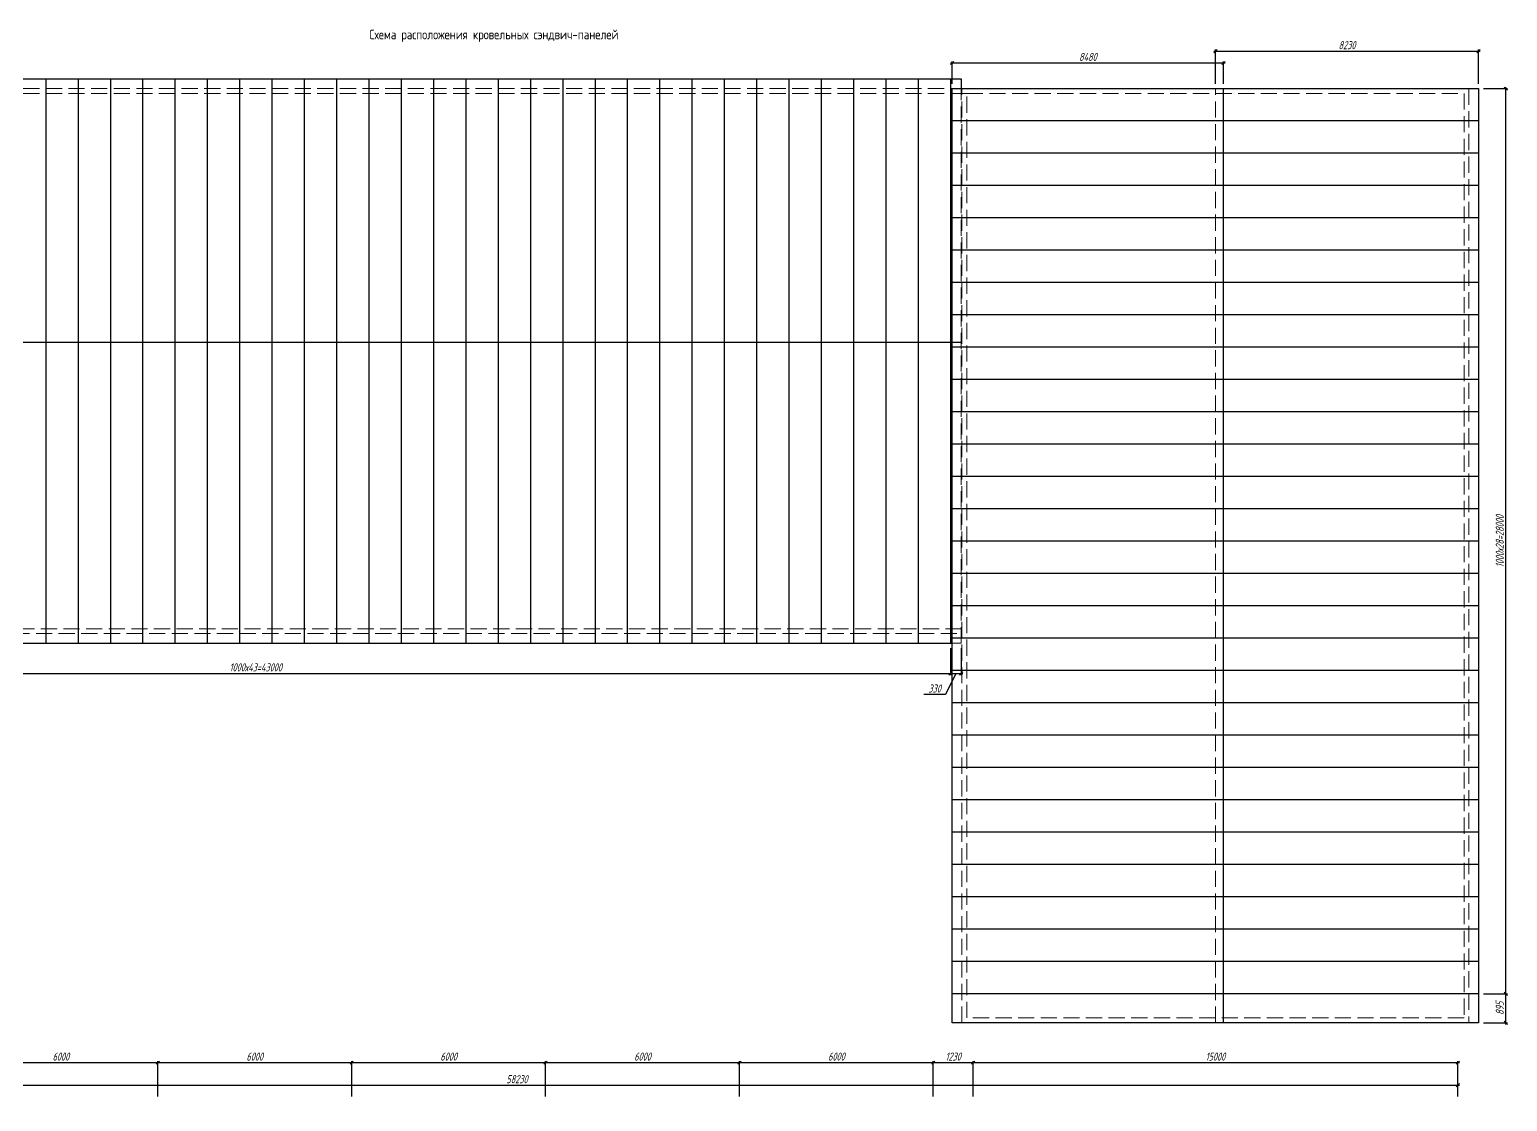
# Model space of a CAD drawing. Header units: millimetres. Extents: x -351329 to 406471, y -253833 to 111767.
# Drawn here: x -26586 to 19152, y -93335 to -60179 of the extents above; entities that cross this region are included whole.
import ezdxf

# ---------------------------------------------------------------- set-up
doc = ezdxf.new("R2010")
doc.units = ezdxf.units.MM
doc.linetypes.add('GOST2.303 4', pattern=[7, 5, -2, 0])
for name, color, linetype, lineweight in [('_Оси', 90, 'Continuous', 13), ('_Размеры', 120, 'Continuous', 13), ('_Сендвичи кровля', 5, 'Continuous', 30), ('_Сэндвичи штрих', 7, 'Continuous', 5), ('_Текст', 141, 'Continuous', 20), ('выноска', 7, 'Continuous', 13)]:
    doc.layers.add(name, color=color, linetype=linetype, lineweight=lineweight)
doc.styles.add('Museo sans', font='CS_Gost2304.shx')
doc.styles.add('СПДС_размеры', font='spdswin.shx', dxfattribs={"width": 0.8, "oblique": 15})
doc.dimstyles.new('СПДС', dxfattribs={"dimtxt": 2.5, "dimasz": 1, "dimexe": 0.5, "dimexo": 1.5, "dimtad": 1, "dimdec": 0, "dimtxsty": 'СПДС_размеры', "dimblk": 'OBLIQUE', "dimcen": 2.5, "dimdle": 0.5, "dimadec": 8, "dimazin": 0, "dimtfac": 1, "dimtdec": 0, "dimtix": 1, "dimtmove": 0, "dimatfit": 3, "dimfxl": 1, "dimarcsym": 0})

# ---------------------------------------------------------------- blocks, each defined once
blk = doc.blocks.new('_Oblique')
at = {"layer": 'выноска', "color": 0, "lineweight": -2}
blk.add_line((-0.5, -0.5), (0.5, 0.5), dxfattribs=at)
blk = doc.blocks.new('*D644')
at = {"layer": '_Оси', "color": 0, "lineweight": -2, "transparency": 16777216}
for p, q in [((-40666, -92835), (17664, -92835)), ((-40616, -93185), (-40616, -92785)), ((17614, -93185), (17614, -92785))]:
    blk.add_line(p, q, dxfattribs=at)
at = {"layer": 'Defpoints', "color": 0, "transparency": 16777216}
for p in [(17614, -92835), (-40616, -93335), (17614, -93335)]:
    blk.add_point(p, dxfattribs=at)
at = {"layer": '_Оси', "color": 0, "lineweight": -2, "transparency": 16777216, "xscale": 100, "yscale": 100, "zscale": 100, "rotation": 180}
blk.add_blockref('_Oblique', (-40616, -92835), dxfattribs=at)
at = {"layer": '_Оси', "color": 0, "lineweight": -2, "transparency": 16777216, "xscale": 100, "yscale": 100, "zscale": 100}
blk.add_blockref('_Oblique', (17614, -92835), dxfattribs=at)
at = {"layer": '_Оси', "color": 0, "lineweight": 25, "transparency": 16777216, "insert": (-11501, -92647.5), "char_height": 250, "attachment_point": 5, "style": 'СПДС_размеры'}
blk.add_mtext('58230', dxfattribs=at)
blk = doc.blocks.new('*D647')
at = {"layer": '_Оси', "color": 0, "lineweight": -2, "transparency": 16777216}
for p, q in [((-28666, -92135), (-22566, -92135)), ((-28616, -93185), (-28616, -92085)), ((-22616, -93185), (-22616, -92085))]:
    blk.add_line(p, q, dxfattribs=at)
at = {"layer": 'Defpoints', "color": 0, "transparency": 16777216}
for p in [(-22616, -92135), (-28616, -93335), (-22616, -93335)]:
    blk.add_point(p, dxfattribs=at)
at = {"layer": '_Оси', "color": 0, "lineweight": -2, "transparency": 16777216, "xscale": 100, "yscale": 100, "zscale": 100, "rotation": 180}
blk.add_blockref('_Oblique', (-28616, -92135), dxfattribs=at)
at = {"layer": '_Оси', "color": 0, "lineweight": -2, "transparency": 16777216, "xscale": 100, "yscale": 100, "zscale": 100}
blk.add_blockref('_Oblique', (-22616, -92135), dxfattribs=at)
at = {"layer": '_Оси', "color": 0, "lineweight": 25, "transparency": 16777216, "insert": (-25616, -91947.5), "char_height": 250, "attachment_point": 5, "style": 'СПДС_размеры'}
blk.add_mtext('6000', dxfattribs=at)
blk = doc.blocks.new('*D648')
at = {"layer": '_Оси', "color": 0, "lineweight": -2, "transparency": 16777216}
for p, q in [((-22666, -92135), (-16566, -92135)), ((-22616, -93185), (-22616, -92085)), ((-16616, -93185), (-16616, -92085))]:
    blk.add_line(p, q, dxfattribs=at)
at = {"layer": 'Defpoints', "color": 0, "transparency": 16777216}
for p in [(-16616, -92135), (-22616, -93335), (-16616, -93335)]:
    blk.add_point(p, dxfattribs=at)
at = {"layer": '_Оси', "color": 0, "lineweight": -2, "transparency": 16777216, "xscale": 100, "yscale": 100, "zscale": 100, "rotation": 180}
blk.add_blockref('_Oblique', (-22616, -92135), dxfattribs=at)
at = {"layer": '_Оси', "color": 0, "lineweight": -2, "transparency": 16777216, "xscale": 100, "yscale": 100, "zscale": 100}
blk.add_blockref('_Oblique', (-16616, -92135), dxfattribs=at)
at = {"layer": '_Оси', "color": 0, "lineweight": 25, "transparency": 16777216, "insert": (-19616, -91947.5), "char_height": 250, "attachment_point": 5, "style": 'СПДС_размеры'}
blk.add_mtext('6000', dxfattribs=at)
blk = doc.blocks.new('*D649')
at = {"layer": '_Оси', "color": 0, "lineweight": -2, "transparency": 16777216}
for p, q in [((-16666, -92135), (-10566, -92135)), ((-16616, -93185), (-16616, -92085)), ((-10616, -93185), (-10616, -92085))]:
    blk.add_line(p, q, dxfattribs=at)
at = {"layer": 'Defpoints', "color": 0, "transparency": 16777216}
for p in [(-10616, -92135), (-16616, -93335), (-10616, -93335)]:
    blk.add_point(p, dxfattribs=at)
at = {"layer": '_Оси', "color": 0, "lineweight": -2, "transparency": 16777216, "xscale": 100, "yscale": 100, "zscale": 100, "rotation": 180}
blk.add_blockref('_Oblique', (-16616, -92135), dxfattribs=at)
at = {"layer": '_Оси', "color": 0, "lineweight": -2, "transparency": 16777216, "xscale": 100, "yscale": 100, "zscale": 100}
blk.add_blockref('_Oblique', (-10616, -92135), dxfattribs=at)
at = {"layer": '_Оси', "color": 0, "lineweight": 25, "transparency": 16777216, "insert": (-13616, -91947.5), "char_height": 250, "attachment_point": 5, "style": 'СПДС_размеры'}
blk.add_mtext('6000', dxfattribs=at)
blk = doc.blocks.new('*D650')
at = {"layer": '_Оси', "color": 0, "lineweight": -2, "transparency": 16777216}
for p, q in [((-10666, -92135), (-4566, -92135)), ((-10616, -93185), (-10616, -92085)), ((-4616, -93185), (-4616, -92085))]:
    blk.add_line(p, q, dxfattribs=at)
at = {"layer": 'Defpoints', "color": 0, "transparency": 16777216}
for p in [(-4616, -92135), (-10616, -93335), (-4616, -93335)]:
    blk.add_point(p, dxfattribs=at)
at = {"layer": '_Оси', "color": 0, "lineweight": -2, "transparency": 16777216, "xscale": 100, "yscale": 100, "zscale": 100, "rotation": 180}
blk.add_blockref('_Oblique', (-10616, -92135), dxfattribs=at)
at = {"layer": '_Оси', "color": 0, "lineweight": -2, "transparency": 16777216, "xscale": 100, "yscale": 100, "zscale": 100}
blk.add_blockref('_Oblique', (-4616, -92135), dxfattribs=at)
at = {"layer": '_Оси', "color": 0, "lineweight": 25, "transparency": 16777216, "insert": (-7616, -91947.5), "char_height": 250, "attachment_point": 5, "style": 'СПДС_размеры'}
blk.add_mtext('6000', dxfattribs=at)
blk = doc.blocks.new('*D651')
at = {"layer": '_Оси', "color": 0, "lineweight": -2, "transparency": 16777216}
for p, q in [((-4666, -92135), (1434, -92135)), ((-4616, -93185), (-4616, -92085)), ((1384, -93185), (1384, -92085))]:
    blk.add_line(p, q, dxfattribs=at)
at = {"layer": 'Defpoints', "color": 0, "transparency": 16777216}
for p in [(1384, -92135), (-4616, -93335), (1384, -93335)]:
    blk.add_point(p, dxfattribs=at)
at = {"layer": '_Оси', "color": 0, "lineweight": -2, "transparency": 16777216, "xscale": 100, "yscale": 100, "zscale": 100, "rotation": 180}
blk.add_blockref('_Oblique', (-4616, -92135), dxfattribs=at)
at = {"layer": '_Оси', "color": 0, "lineweight": -2, "transparency": 16777216, "xscale": 100, "yscale": 100, "zscale": 100}
blk.add_blockref('_Oblique', (1384, -92135), dxfattribs=at)
at = {"layer": '_Оси', "color": 0, "lineweight": 25, "transparency": 16777216, "insert": (-1616, -91947.5), "char_height": 250, "attachment_point": 5, "style": 'СПДС_размеры'}
blk.add_mtext('6000', dxfattribs=at)
blk = doc.blocks.new('*D652')
at = {"layer": '_Оси', "color": 0, "lineweight": -2, "transparency": 16777216}
for p, q in [((1334, -92135), (2664, -92135)), ((1384, -93185), (1384, -92085)), ((2614, -93185), (2614, -92085))]:
    blk.add_line(p, q, dxfattribs=at)
at = {"layer": 'Defpoints', "color": 0, "transparency": 16777216}
for p in [(2614, -92135), (1384, -93335), (2614, -93335)]:
    blk.add_point(p, dxfattribs=at)
at = {"layer": '_Оси', "color": 0, "lineweight": -2, "transparency": 16777216, "xscale": 100, "yscale": 100, "zscale": 100, "rotation": 180}
blk.add_blockref('_Oblique', (1384, -92135), dxfattribs=at)
at = {"layer": '_Оси', "color": 0, "lineweight": -2, "transparency": 16777216, "xscale": 100, "yscale": 100, "zscale": 100}
blk.add_blockref('_Oblique', (2614, -92135), dxfattribs=at)
at = {"layer": '_Оси', "color": 0, "lineweight": 25, "transparency": 16777216, "insert": (1999, -91947.5), "char_height": 250, "attachment_point": 5, "style": 'СПДС_размеры'}
blk.add_mtext('1230', dxfattribs=at)
blk = doc.blocks.new('*D653')
at = {"layer": '_Оси', "color": 0, "lineweight": -2, "transparency": 16777216}
for p, q in [((2564, -92135), (17664, -92135)), ((2614, -93185), (2614, -92085)), ((17614, -93185), (17614, -92085))]:
    blk.add_line(p, q, dxfattribs=at)
at = {"layer": 'Defpoints', "color": 0, "transparency": 16777216}
for p in [(17614, -92135), (2614, -93335), (17614, -93335)]:
    blk.add_point(p, dxfattribs=at)
at = {"layer": '_Оси', "color": 0, "lineweight": -2, "transparency": 16777216, "xscale": 100, "yscale": 100, "zscale": 100, "rotation": 180}
blk.add_blockref('_Oblique', (2614, -92135), dxfattribs=at)
at = {"layer": '_Оси', "color": 0, "lineweight": -2, "transparency": 16777216, "xscale": 100, "yscale": 100, "zscale": 100}
blk.add_blockref('_Oblique', (17614, -92135), dxfattribs=at)
at = {"layer": '_Оси', "color": 0, "lineweight": 25, "transparency": 16777216, "insert": (10114, -91947.5), "char_height": 250, "attachment_point": 5, "style": 'СПДС_размеры'}
blk.add_mtext('15000', dxfattribs=at)
blk = doc.blocks.new('*D666')
at = {"layer": '_Размеры', "color": 0, "lineweight": -2, "ltscale": 100, "transparency": 16777216}
for p, q in [((1919, -61213), (10414, -61213)), ((1969, -61856), (1969, -61163)), ((10364, -61856), (10364, -61163))]:
    blk.add_line(p, q, dxfattribs=at)
at = {"layer": 'Defpoints', "color": 0, "ltscale": 100, "transparency": 16777216}
for p in [(10364, -61213), (1969, -62006), (10364, -62006)]:
    blk.add_point(p, dxfattribs=at)
at = {"layer": '_Размеры', "color": 0, "lineweight": -2, "ltscale": 100, "transparency": 16777216, "xscale": 100, "yscale": 100, "zscale": 100, "rotation": 180}
blk.add_blockref('_Oblique', (1969, -61213), dxfattribs=at)
at = {"layer": '_Размеры', "color": 0, "lineweight": -2, "ltscale": 100, "transparency": 16777216, "xscale": 100, "yscale": 100, "zscale": 100}
blk.add_blockref('_Oblique', (10364, -61213), dxfattribs=at)
at = {"layer": '_Размеры', "color": 0, "ltscale": 100, "transparency": 16777216, "insert": (6166.5, -61025.5), "char_height": 250, "attachment_point": 5, "style": 'СПДС_размеры'}
blk.add_mtext('8480', dxfattribs=at)
blk = doc.blocks.new('*D667')
at = {"layer": '_Размеры', "color": 0, "lineweight": -2, "ltscale": 100, "transparency": 16777216}
for p, q in [((10114, -61856), (10114, -60799)), ((18259, -61856), (18259, -60799)), ((10064, -60849), (18309, -60849))]:
    blk.add_line(p, q, dxfattribs=at)
at = {"layer": 'Defpoints', "color": 0, "ltscale": 100, "transparency": 16777216}
for p in [(18259, -60849), (10114, -62006), (18259, -62006)]:
    blk.add_point(p, dxfattribs=at)
at = {"layer": '_Размеры', "color": 0, "lineweight": -2, "ltscale": 100, "transparency": 16777216, "xscale": 100, "yscale": 100, "zscale": 100, "rotation": 180}
blk.add_blockref('_Oblique', (10114, -60849), dxfattribs=at)
at = {"layer": '_Размеры', "color": 0, "lineweight": -2, "ltscale": 100, "transparency": 16777216, "xscale": 100, "yscale": 100, "zscale": 100}
blk.add_blockref('_Oblique', (18259, -60849), dxfattribs=at)
at = {"layer": '_Размеры', "color": 0, "ltscale": 100, "transparency": 16777216, "insert": (14186.5, -60661.5), "char_height": 250, "attachment_point": 5, "style": 'СПДС_размеры'}
blk.add_mtext('8230', dxfattribs=at)
blk = doc.blocks.new('*D668')
at = {"layer": '_Размеры', "color": 0, "lineweight": -2, "ltscale": 100, "transparency": 16777216}
for p, q in [((18409, -90006), (19152, -90006)), ((19102, -90951), (19102, -89956)), ((18409, -90901), (19152, -90901))]:
    blk.add_line(p, q, dxfattribs=at)
at = {"layer": 'Defpoints', "color": 0, "ltscale": 100, "transparency": 16777216}
for p in [(18259, -90006), (19102, -90006), (18259, -90901)]:
    blk.add_point(p, dxfattribs=at)
at = {"layer": '_Размеры', "color": 0, "lineweight": -2, "ltscale": 100, "transparency": 16777216, "xscale": 100, "yscale": 100, "zscale": 100}
for p, rotation in [((19102, -90006), 90), ((19102, -90901), 270)]:
    blk.add_blockref('_Oblique', p, dxfattribs=dict(at, rotation=rotation))
at = {"layer": '_Размеры', "color": 0, "ltscale": 100, "transparency": 16777216, "insert": (18914.5, -90453.5), "char_height": 250, "attachment_point": 5, "rotation": 90, "style": 'СПДС_размеры'}
blk.add_mtext('895', dxfattribs=at)
blk = doc.blocks.new('*D669')
at = {"layer": '_Размеры', "color": 0, "lineweight": -2, "ltscale": 100, "transparency": 16777216}
for p, q in [((18409, -62006), (19152, -62006)), ((19102, -90056), (19102, -61956)), ((18409, -90006), (19152, -90006))]:
    blk.add_line(p, q, dxfattribs=at)
at = {"layer": 'Defpoints', "color": 0, "ltscale": 100, "transparency": 16777216}
for p in [(18259, -62006), (19102, -62006), (18259, -90006)]:
    blk.add_point(p, dxfattribs=at)
at = {"layer": '_Размеры', "color": 0, "lineweight": -2, "ltscale": 100, "transparency": 16777216, "xscale": 100, "yscale": 100, "zscale": 100}
for p, rotation in [((19102, -62006), 90), ((19102, -90006), 270)]:
    blk.add_blockref('_Oblique', p, dxfattribs=dict(at, rotation=rotation))
at = {"layer": '_Размеры', "color": 0, "ltscale": 100, "transparency": 16777216, "insert": (18914.5, -76006), "char_height": 250, "attachment_point": 5, "rotation": 90, "style": 'СПДС_размеры'}
blk.add_mtext('1000х28=28000', dxfattribs=at)
blk = doc.blocks.new('*D670')
at = {"layer": '_Размеры', "color": 0, "lineweight": -2, "ltscale": 100, "transparency": 16777216}
for p, q in [((-41086, -79311), (-41086, -80146)), ((1914, -79311), (1914, -80146)), ((-41136, -80096), (1964, -80096))]:
    blk.add_line(p, q, dxfattribs=at)
at = {"layer": 'Defpoints', "color": 0, "ltscale": 100, "transparency": 16777216}
for p in [(-41086, -79161), (1914, -79161), (1914, -80096)]:
    blk.add_point(p, dxfattribs=at)
at = {"layer": '_Размеры', "color": 0, "lineweight": -2, "ltscale": 100, "transparency": 16777216, "xscale": 100, "yscale": 100, "zscale": 100, "rotation": 180}
blk.add_blockref('_Oblique', (-41086, -80096), dxfattribs=at)
at = {"layer": '_Размеры', "color": 0, "lineweight": -2, "ltscale": 100, "transparency": 16777216, "xscale": 100, "yscale": 100, "zscale": 100}
blk.add_blockref('_Oblique', (1914, -80096), dxfattribs=at)
at = {"layer": '_Размеры', "color": 0, "ltscale": 100, "transparency": 16777216, "insert": (-19586, -79908.5), "char_height": 250, "attachment_point": 5, "style": 'СПДС_размеры'}
blk.add_mtext('1000х43=43000', dxfattribs=at)
blk = doc.blocks.new('*D671')
at = {"layer": '_Размеры', "color": 0, "lineweight": -2, "ltscale": 100, "transparency": 16777216}
for p, q in [((1914, -79311), (1914, -80146)), ((2244, -79311), (2244, -80146)), ((2079, -80096), (1762, -80750)), ((1864, -80096), (2294, -80096)), ((1762, -80750), (1090, -80750))]:
    blk.add_line(p, q, dxfattribs=at)
at = {"layer": 'Defpoints', "color": 0, "ltscale": 100, "transparency": 16777216}
for p in [(1914, -79161), (2244, -79161), (2244, -80096)]:
    blk.add_point(p, dxfattribs=at)
at = {"layer": '_Размеры', "color": 0, "lineweight": -2, "ltscale": 100, "transparency": 16777216, "xscale": 100, "yscale": 100, "zscale": 100, "rotation": 180}
blk.add_blockref('_Oblique', (1914, -80096), dxfattribs=at)
at = {"layer": '_Размеры', "color": 0, "lineweight": -2, "ltscale": 100, "transparency": 16777216, "xscale": 100, "yscale": 100, "zscale": 100}
blk.add_blockref('_Oblique', (2244, -80096), dxfattribs=at)
at = {"layer": '_Размеры', "color": 0, "ltscale": 100, "transparency": 16777216, "insert": (1426, -80562), "char_height": 250, "attachment_point": 5, "style": 'СПДС_размеры'}
blk.add_mtext('330', dxfattribs=at)

msp = doc.modelspace()

# ---------------------------------------------------------------- linework, layer by layer
at = {"layer": '_Сендвичи кровля', "ltscale": 100}
for p, q in [((-41086, -61706), (2244, -61706)), ((-26086, -61706), (-26086, -79161)), ((-25086, -61706), (-25086, -79161)), ((-24086, -61706), (-24086, -79161)), ((-23086, -61706), (-23086, -79161)), ((-22086, -61706), (-22086, -79161)), ((-21086, -61706), (-21086, -79161)), ((-20086, -61706), (-20086, -79161)), ((-19086, -61706), (-19086, -79161)), ((-18086, -61706), (-18086, -79161)), ((-17086, -61706), (-17086, -79161)), ((-16086, -61706), (-16086, -79161)), ((-15086, -61706), (-15086, -79161)), ((-14086, -61706), (-14086, -79161)), ((-13086, -61706), (-13086, -79161)), ((-12086, -61706), (-12086, -79161)), ((-11086, -61706), (-11086, -79161)), ((-10086, -61706), (-10086, -79161)), ((-9086, -61706), (-9086, -79161)), ((-8086, -61706), (-8086, -79161)), ((-7086, -61706), (-7086, -79161)), ((-6086, -61706), (-6086, -79161)), ((-5086, -61706), (-5086, -79161)), ((-4086, -61706), (-4086, -79161)), ((-3086, -61706), (-3086, -79161)), ((-2086, -61706), (-2086, -79161)), ((-1086, -61706), (-1086, -79161)), ((-86, -61706), (-86, -79161)), ((914, -61706), (914, -79161)), ((1914, -61706), (1914, -79161)), ((2244, -61706), (2244, -62006)), ((1969, -90901), (1969, -62006)), ((1969, -62006), (18259, -62006)), ((10364, -90901), (10364, -62006)), ((18259, -62006), (18259, -90901)), ((18259, -63006), (1969, -63006)), ((18259, -64006), (1969, -64006)), ((18259, -65006), (1969, -65006)), ((18259, -66006), (1969, -66006)), ((18259, -67006), (1969, -67006)), ((18259, -68006), (1969, -68006)), ((18259, -69006), (1969, -69006)), ((-41086, -69851), (2269, -69851)), ((18259, -70006), (1969, -70006)), ((18259, -71006), (1969, -71006)), ((18259, -72006), (1969, -72006)), ((18259, -73006), (1969, -73006)), ((18259, -74006), (1969, -74006)), ((18259, -75006), (1969, -75006)), ((18259, -76006), (1969, -76006)), ((18259, -77006), (1969, -77006)), ((18259, -78006), (1969, -78006)), ((18259, -79006), (1969, -79006)), ((-41086, -79161), (1969, -79161)), ((18259, -80006), (1969, -80006)), ((18259, -81006), (1969, -81006)), ((18259, -82006), (1969, -82006)), ((18259, -83006), (1969, -83006)), ((18259, -84006), (1969, -84006)), ((18259, -85006), (1969, -85006)), ((18259, -86006), (1969, -86006)), ((18259, -87006), (1969, -87006)), ((18259, -88006), (1969, -88006)), ((18259, -89006), (1969, -89006)), ((18259, -90006), (1969, -90006)), ((18259, -90901), (1969, -90901))]:
    msp.add_line(p, q, dxfattribs=at)
at = {"layer": '_Сэндвичи штрих', "linetype": 'GOST2.303 4', "ltscale": 100}
for p, q in [((2244, -79161), (2244, -61706)), ((10114, -90901), (10114, -62006)), ((1969, -79161), (2244, -79161))]:
    msp.add_line(p, q, dxfattribs=at)
for points in [[(2419, -62006), (-41086, -62006), (-41086, -78861), (2269, -78861)], [(2419, -62156), (-40936, -62156), (-40936, -78711), (2269, -78711)]]:
    msp.add_lwpolyline(points, dxfattribs=at)
for points in [[(2269, -62006), (17959, -62006), (17959, -90901), (2269, -90901)], [(2419, -62156), (17809, -62156), (17809, -90751), (2419, -90751)]]:
    msp.add_lwpolyline(points, close=True, dxfattribs=at)

# ---------------------------------------------------------------- texts
at = {"layer": '_Текст', "linetype": 'Continuous', "ltscale": 100, "style": 'Museo sans'}
msp.add_text('Схема расположения кровельных сэндвич-панелей', height=300, dxfattribs=at).set_placement((-16073, -60481))

# ---------------------------------------------------------------- dimensions: what is measured, and where the dimension line sits
at = {"layer": '_Оси', "lineweight": 25}
for base, p1, p2, picture, middle in [((-22616, -92135), (-28616, -93335), (-22616, -93335), '*D647', (-25616, -91947.5)), ((-16616, -92135), (-22616, -93335), (-16616, -93335), '*D648', (-19616, -91947.5)), ((-10616, -92135), (-16616, -93335), (-10616, -93335), '*D649', (-13616, -91947.5)), ((-4616, -92135), (-10616, -93335), (-4616, -93335), '*D650', (-7616, -91947.5)), ((1384, -92135), (-4616, -93335), (1384, -93335), '*D651', (-1616, -91947.5)), ((2614, -92135), (1384, -93335), (2614, -93335), '*D652', (1999, -91947.5)), ((17614, -92135), (2614, -93335), (17614, -93335), '*D653', (10114, -91947.5)), ((17614, -92835), (-40616, -93335), (17614, -93335), '*D644', (-11501, -92647.5))]:
    dim = msp.add_linear_dim(base=base, p1=p1, p2=p2, dimstyle='СПДС', override={"dimscale": 100}, dxfattribs=at)
    dim.commit()
    dim.dimension.update_dxf_attribs({"geometry": picture, "text_midpoint": middle})
at = {"layer": '_Размеры', "ltscale": 100}
for base, p1, p2, text, picture, middle in [((18259, -60849), (10114, -62006), (18259, -62006), '8230', '*D667', (14186.5, -60661.5)), ((10364, -61213), (1969, -62006), (10364, -62006), '8480', '*D666', (6166.5, -61025.5)), ((1914, -80096), (-41086, -79161), (1914, -79161), '1000х43=43000', '*D670', (-19586, -79908.5))]:
    dim = msp.add_linear_dim(base=base, p1=p1, p2=p2, text=text, dimstyle='СПДС', override={"dimscale": 100, "dimtix": 0, "dimtmove": 1}, dxfattribs=at)
    dim.commit()
    dim.dimension.update_dxf_attribs({"geometry": picture, "text_midpoint": middle})
dim = msp.add_linear_dim(base=(19102, -62006), p1=(18259, -90006), p2=(18259, -62006), angle=90, text='1000х28=28000', dimstyle='СПДС', override={"dimscale": 100, "dimtix": 0, "dimtmove": 1}, dxfattribs=at)
dim.commit()
dim.dimension.update_dxf_attribs({"geometry": '*D669', "text_midpoint": (18914.5, -76006)})
dim = msp.add_linear_dim(base=(2244, -80096), p1=(1914, -79161), p2=(2244, -79161), dimstyle='СПДС', override={"dimscale": 100, "dimtix": 0, "dimtmove": 1}, dxfattribs=at)
dim.commit()
dim.dimension.update_dxf_attribs({"geometry": '*D671', "text_midpoint": (1699, -80750), "dimtype": 160})
dim = msp.add_linear_dim(base=(19102, -90006), p1=(18259, -90901), p2=(18259, -90006), angle=90, dimstyle='СПДС', override={"dimscale": 100, "dimtix": 0, "dimtmove": 1}, dxfattribs=at)
dim.commit()
dim.dimension.update_dxf_attribs({"geometry": '*D668', "text_midpoint": (18914.5, -90453.5)})

doc.saveas('drawing.dxf')
